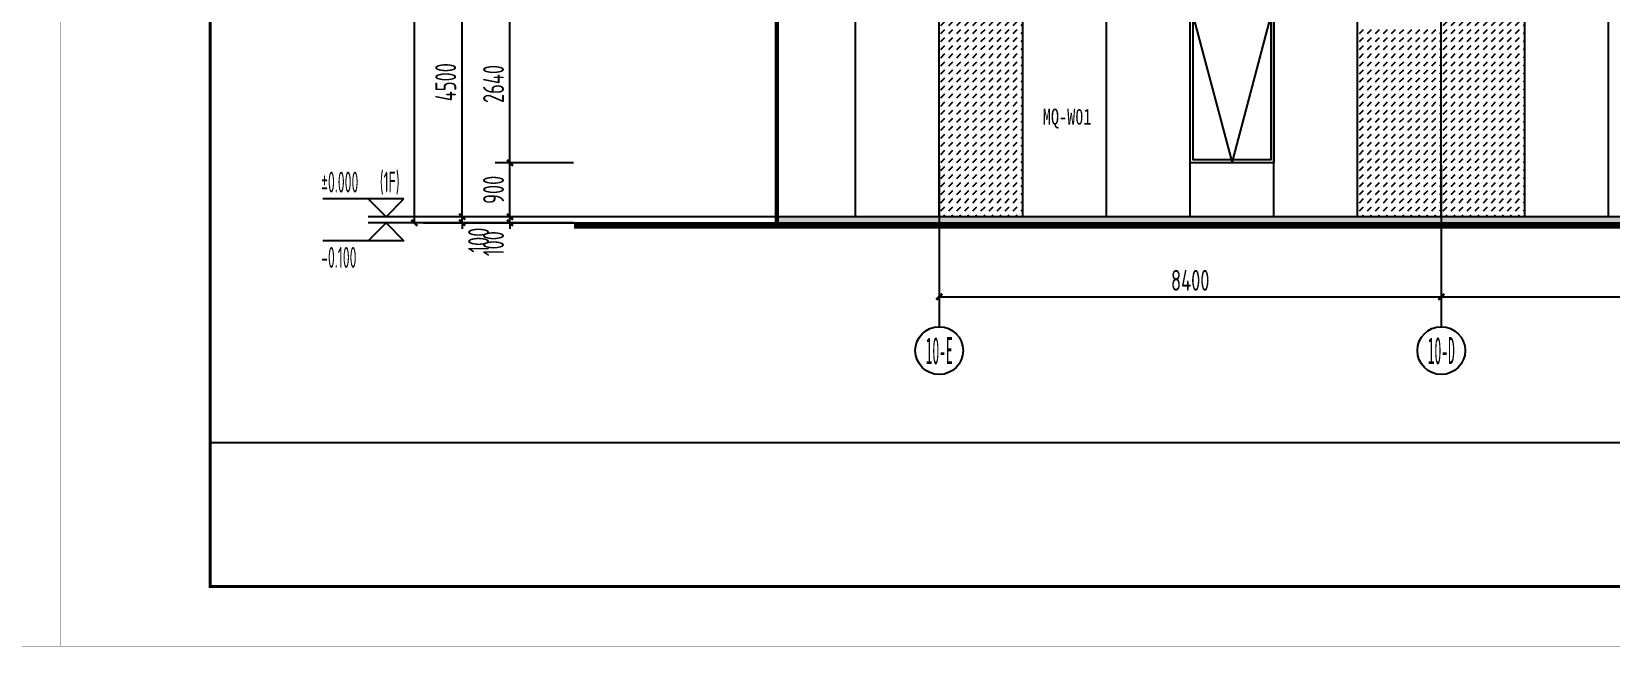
# Model space of a CAD drawing. Extents: x -863035 to 270371, y -8918 to 240488.
# Drawn here: x -315405 to -288990, y 112772 to 123052 of the extents above; entities that cross this region are included whole.
import ezdxf
from ezdxf.enums import TextEntityAlignment as Align

# ---------------------------------------------------------------- set-up
doc = ezdxf.new("R2010")
doc.units = 0
doc.header["$LTSCALE"] = 1000
doc.header["$MEASUREMENT"] = 0
doc.linetypes.add('109-34 轴网$0$L1$0$$AUDIT_BAD_LTYPE1', pattern=[0])
for name, color, linetype in [('01-标注_尺寸', 124, 'Continuous'), ('01-标注_标高', 200, 'Continuous'), ('01-标注_符号', 200, 'Continuous'), ('01-标注_轴线坐标', 132, 'Continuous'), ('02-TEXT_标注', 130, 'Continuous'), ('02-TEXT_轴号', 7, 'Continuous'), ('05-填充_156', 156, 'Continuous'), ('05-填充_18', 18, 'Continuous'), ('A-C_窗', 140, 'Continuous'), ('AXIS_TEXT', 7, 'Continuous'), ('E-立面', 255, 'Continuous'), ('E-立面轮廓', 241, 'Continuous')]:
    doc.layers.add(name, color=color, linetype=linetype)
doc.layers.add('04-不打印_辅助线', color=165, linetype='Continuous', plot=False)
doc.styles.add('_TCH_AXIS', font='STXIHEI.TTF')
doc.styles.add('_TCH_DIM', font='ROS1', dxfattribs={"width": 0.75, "bigfont": 'JD'})
doc.styles.add('_TCH_DIM_T3', font='ROS1', dxfattribs={"width": 0.75, "bigfont": 'JD'})
doc.styles.add('_TCH_LABEL', font='', dxfattribs={"width": 0.75})
doc.styles.add('COMPLEX', font='COMPLEX')
doc.styles.get('_TCH_LABEL').set_extended_font_data('SimSun')
doc.dimstyles.new('_TCH_ARCH&&100', dxfattribs={"dimtxt": 350, "dimasz": 100, "dimexe": 250, "dimexo": 300, "dimgap": 100, "dimtad": 1, "dimdec": 0, "dimzin": 0, "dimdsep": 46, "dimtxsty": '_TCH_DIM_T3', "dimblk": 'ARCHTICK', "dimcen": 0.09, "dimclrt": 7, "dimazin": 2, "dimtfac": 1, "dimtdec": 0, "dimtix": 1, "dimtmove": 2, "dimatfit": 3, "dimfxl": 0, "dimtolj": 1, "dimtzin": 0, "dimarcsym": 0})
pattern_1 = [(45, (-281335.97, 158581.99), (4e-14, 134.70384), [95.25, -95.25])]

# ---------------------------------------------------------------- blocks, each defined once
blk = doc.blocks.new('A$C70DF4B89')
at = {"layer": 'A-C_窗'}
for points in [[(-1400, 2640), (0, 2640), (0, 0), (-1400, 0)], [(-1350, 2590), (-50, 2590), (-50, 50), (-1350, 50)]]:
    blk.add_lwpolyline(points, close=True, dxfattribs=at)
blk.add_lwpolyline([(-1400, 2640), (-700, 0), (0, 2640)], dxfattribs=at)
blk = doc.blocks.new('图框-A1')
at = {"const_width": 0.05}
blk.add_lwpolyline([(0, 0), (841, 0), (841, 594), (0, 594)], close=True, dxfattribs=at)
blk = doc.blocks.new('_ArchTick')
at = {"color": 0, "linetype": 'ByBlock', "const_width": 0.4}
blk.add_lwpolyline([(-0.5, -0.5), (0.5, 0.5)], dxfattribs=at)
blk = doc.blocks.new('*D2406')
at = {"layer": '01-标注_轴线坐标', "color": 0, "lineweight": -2, "transparency": 16777216}
for p, q in [((5278, -19218), (3965, -19218)), ((4215, -23718), (4215, -19218)), ((5278, -23718), (3965, -23718))]:
    blk.add_line(p, q, dxfattribs=at)
at = {"layer": 'Defpoints', "color": 0, "transparency": 16777216}
for p in [(4215, -19218), (5578, -19218), (5578, -23718)]:
    blk.add_point(p, dxfattribs=at)
at = {"layer": '01-标注_轴线坐标', "color": 0, "lineweight": -2, "transparency": 16777216, "xscale": 100, "yscale": 100, "zscale": 100}
for p, rotation in [((4215, -19218), 90), ((4215, -23718), 270)]:
    blk.add_blockref('_ArchTick', p, dxfattribs=dict(at, rotation=rotation))
at = {"layer": '01-标注_轴线坐标', "color": 7, "transparency": 16777216, "insert": (3940, -21468), "char_height": 350, "attachment_point": 5, "rotation": 90, "style": '_TCH_DIM_T3'}
blk.add_mtext('\\A1;4500', dxfattribs=at)
blk = doc.blocks.new('*D2407')
at = {"layer": '01-标注_轴线坐标', "color": 0, "lineweight": -2, "transparency": 16777216}
for p, q in [((5278, -23718), (3965, -23718)), ((4215, -23718), (4215, -23618)), ((4215, -23818), (4215, -23718)), ((5278, -23818), (3965, -23818)), ((4215, -23818), (4215, -23918))]:
    blk.add_line(p, q, dxfattribs=at)
at = {"layer": 'Defpoints', "color": 0, "transparency": 16777216}
for p in [(4215, -23718), (5578, -23718), (5578, -23818)]:
    blk.add_point(p, dxfattribs=at)
at = {"layer": '01-标注_轴线坐标', "color": 0, "lineweight": -2, "transparency": 16777216, "xscale": 100, "yscale": 100, "zscale": 100}
for p, rotation in [((4215, -23718), 270), ((4215, -23818), 90)]:
    blk.add_blockref('_ArchTick', p, dxfattribs=dict(at, rotation=rotation))
at = {"layer": '01-标注_轴线坐标', "color": 7, "transparency": 16777216, "insert": (4490, -24109), "char_height": 350, "attachment_point": 5, "rotation": 90, "style": '_TCH_DIM_T3'}
blk.add_mtext('\\A1;100', dxfattribs=at)
blk = doc.blocks.new('*D2408')
at = {"layer": '01-标注_轴线坐标', "color": 0, "lineweight": -2, "transparency": 16777216}
for p, q in [((5778, -2918), (3165, -2918)), ((3415, -23818), (3415, -2918)), ((5778, -23818), (3165, -23818))]:
    blk.add_line(p, q, dxfattribs=at)
at = {"layer": 'Defpoints', "color": 0, "transparency": 16777216}
for p in [(3415, -2918), (6078, -2918), (6078, -23818)]:
    blk.add_point(p, dxfattribs=at)
at = {"layer": '01-标注_轴线坐标', "color": 0, "lineweight": -2, "transparency": 16777216, "xscale": 100, "yscale": 100, "zscale": 100}
for p, rotation in [((3415, -2918), 90), ((3415, -23818), 270)]:
    blk.add_blockref('_ArchTick', p, dxfattribs=dict(at, rotation=rotation))
at = {"layer": '01-标注_轴线坐标', "color": 7, "transparency": 16777216, "insert": (3140, -13368), "char_height": 350, "attachment_point": 5, "rotation": 90, "style": '_TCH_DIM_T3'}
blk.add_mtext('\\A1;20900', dxfattribs=at)
blk = doc.blocks.new('*D2427')
at = {"layer": '01-标注_尺寸', "color": 0, "lineweight": -2, "transparency": 16777216}
for p, q in [((6078, -20178), (4765, -20178)), ((5015, -22818), (5015, -20178)), ((6078, -22818), (4765, -22818))]:
    blk.add_line(p, q, dxfattribs=at)
at = {"layer": 'Defpoints', "color": 0, "transparency": 16777216}
for p in [(5015, -20178), (6378, -20178), (6378, -22818)]:
    blk.add_point(p, dxfattribs=at)
at = {"layer": '01-标注_尺寸', "color": 0, "lineweight": -2, "transparency": 16777216, "xscale": 100, "yscale": 100, "zscale": 100}
for p, rotation in [((5015, -20178), 90), ((5015, -22818), 270)]:
    blk.add_blockref('_ArchTick', p, dxfattribs=dict(at, rotation=rotation))
at = {"layer": '01-标注_尺寸', "color": 7, "transparency": 16777216, "insert": (4740, -21498), "char_height": 350, "attachment_point": 5, "rotation": 90, "style": '_TCH_DIM_T3'}
blk.add_mtext('\\A1;2640', dxfattribs=at)
blk = doc.blocks.new('*D2428')
at = {"layer": '01-标注_尺寸', "color": 0, "lineweight": -2, "transparency": 16777216}
for p, q in [((6078, -22818), (4765, -22818)), ((5015, -23718), (5015, -22818)), ((6078, -23718), (4765, -23718))]:
    blk.add_line(p, q, dxfattribs=at)
at = {"layer": 'Defpoints', "color": 0, "transparency": 16777216}
for p in [(5015, -22818), (6378, -22818), (6378, -23718)]:
    blk.add_point(p, dxfattribs=at)
at = {"layer": '01-标注_尺寸', "color": 0, "lineweight": -2, "transparency": 16777216, "xscale": 100, "yscale": 100, "zscale": 100}
for p, rotation in [((5015, -22818), 90), ((5015, -23718), 270)]:
    blk.add_blockref('_ArchTick', p, dxfattribs=dict(at, rotation=rotation))
at = {"layer": '01-标注_尺寸', "color": 7, "transparency": 16777216, "insert": (4740, -23268), "char_height": 350, "attachment_point": 5, "rotation": 90, "style": '_TCH_DIM_T3'}
blk.add_mtext('\\A1;900', dxfattribs=at)
blk = doc.blocks.new('*D2429')
at = {"layer": '01-标注_尺寸', "color": 0, "lineweight": -2, "transparency": 16777216}
for p, q in [((6078, -23718), (4765, -23718)), ((5015, -23718), (5015, -23618)), ((5015, -23818), (5015, -23718)), ((6078, -23818), (4765, -23818)), ((5015, -23818), (5015, -23918))]:
    blk.add_line(p, q, dxfattribs=at)
at = {"layer": 'Defpoints', "color": 0, "transparency": 16777216}
for p in [(5015, -23718), (6378, -23718), (6378, -23818)]:
    blk.add_point(p, dxfattribs=at)
at = {"layer": '01-标注_尺寸', "color": 0, "lineweight": -2, "transparency": 16777216, "xscale": 100, "yscale": 100, "zscale": 100}
for p, rotation in [((5015, -23718), 270), ((5015, -23818), 90)]:
    blk.add_blockref('_ArchTick', p, dxfattribs=dict(at, rotation=rotation))
at = {"layer": '01-标注_尺寸', "color": 7, "transparency": 16777216, "insert": (4740, -24168), "char_height": 350, "attachment_point": 5, "rotation": 90, "style": '_TCH_DIM_T3'}
blk.add_mtext('\\A1;100', dxfattribs=at)
blk = doc.blocks.new('图框-A1+1-4')
for points, const_width in [([(0, 0), (1051, 0), (1051, 594), (0, 594)], 0.05), ([(976, 584), (25, 584), (25, 10), (976, 10)], 0.5)]:
    blk.add_lwpolyline(points, close=True, dxfattribs=dict(const_width=const_width))
blk = doc.blocks.new('*D184')
at = {"layer": '01-标注_轴线坐标', "color": 0, "lineweight": -2, "transparency": 16777216}
for p, q in [((-300220, 120818), (-300220, 118368)), ((-291820, 120818), (-291820, 118368)), ((-300220, 118618), (-291820, 118618))]:
    blk.add_line(p, q, dxfattribs=at)
at = {"layer": 'Defpoints', "color": 0, "transparency": 16777216}
for p in [(-300220, 121118), (-291820, 121118), (-291820, 118618)]:
    blk.add_point(p, dxfattribs=at)
at = {"layer": '01-标注_轴线坐标', "color": 0, "lineweight": -2, "transparency": 16777216, "xscale": 100, "yscale": 100, "zscale": 100, "rotation": 180}
blk.add_blockref('_ArchTick', (-300220, 118618), dxfattribs=at)
at = {"layer": '01-标注_轴线坐标', "color": 0, "lineweight": -2, "transparency": 16777216, "xscale": 100, "yscale": 100, "zscale": 100}
blk.add_blockref('_ArchTick', (-291820, 118618), dxfattribs=at)
at = {"layer": '01-标注_轴线坐标', "color": 7, "transparency": 16777216, "insert": (-296020, 118893), "char_height": 350, "attachment_point": 5, "style": '_TCH_DIM_T3'}
blk.add_mtext('\\A1;8400', dxfattribs=at)
blk = doc.blocks.new('*D185')
at = {"layer": '01-标注_轴线坐标', "color": 0, "lineweight": -2, "transparency": 16777216}
for p, q in [((-291820, 120818), (-291820, 118368)), ((-283420, 120818), (-283420, 118368)), ((-291820, 118618), (-283420, 118618))]:
    blk.add_line(p, q, dxfattribs=at)
at = {"layer": 'Defpoints', "color": 0, "transparency": 16777216}
for p in [(-291820, 121118), (-283420, 121118), (-283420, 118618)]:
    blk.add_point(p, dxfattribs=at)
at = {"layer": '01-标注_轴线坐标', "color": 0, "lineweight": -2, "transparency": 16777216, "xscale": 100, "yscale": 100, "zscale": 100, "rotation": 180}
blk.add_blockref('_ArchTick', (-291820, 118618), dxfattribs=at)
at = {"layer": '01-标注_轴线坐标', "color": 0, "lineweight": -2, "transparency": 16777216, "xscale": 100, "yscale": 100, "zscale": 100}
blk.add_blockref('_ArchTick', (-283420, 118618), dxfattribs=at)
at = {"layer": '01-标注_轴线坐标', "color": 7, "transparency": 16777216, "insert": (-287620, 118893), "char_height": 350, "attachment_point": 5, "style": '_TCH_DIM_T3'}
blk.add_mtext('\\A1;8400', dxfattribs=at)
blk = doc.blocks.new('_AXISO')
blk.add_circle((0, 0), 0.5)
at = {"layer": 'AXIS_TEXT', "style": 'COMPLEX', "width": 1.041667}
blk.add_attdef('A', text='', height=0.56, dxfattribs=at).set_placement((-0.25, -0.28), (0.25, -0.28), align=Align.FIT)
blk = doc.blocks.new('htgrsjuhytj')
at = {"layer": '01-标注_标高'}
for p, q in [((3241.9, -23418.3), (1885.3, -23418.3)), ((2941.9, -23718.3), (2641.9, -23418.3)), ((2941.9, -23718.3), (3241.9, -23418.3)), ((4441.9, -23718.3), (2641.9, -23718.3)), ((2941.9, -23818.3), (2641.9, -24118.3)), ((4441.9, -23818.3), (2641.9, -23818.3)), ((2941.9, -23818.3), (3241.9, -24118.3)), ((3241.9, -24118.3), (1885.3, -24118.3))]:
    blk.add_line(p, q, dxfattribs=at)
at = {"layer": '04-不打印_辅助线'}
blk.add_lwpolyline([(51086.2, -23718.3), (3570.3, -23718.3)], dxfattribs=at)
at = {"layer": 'E-立面', "linetype": '109-34 轴网$0$L1$0$$AUDIT_BAD_LTYPE1'}
blk.add_lwpolyline([(3570.3, -23818.3), (51063.2, -23818.3)], dxfattribs=at)
at = {"layer": 'E-立面轮廓', "linetype": '109-34 轴网$0$L1$0$$AUDIT_BAD_LTYPE1', "const_width": 100}
blk.add_lwpolyline([(6087.2, -23868.3), (51063.2, -23868.3)], dxfattribs=at)
at = {"layer": '02-TEXT_标注', "style": '_TCH_DIM', "width": 0.5625}
for s, p in [('%%P0.000', (1855.3, -23313.3)), ('(1F)', (2838.1, -23313.3)), ('-0.100', (1855.3, -24573.3))]:
    blk.add_text(s, height=350, dxfattribs=at).set_placement(p)
at = {"layer": '01-标注_尺寸'}
for p1, p2, picture, middle in [((6377.9, -22818.3), (6377.9, -20178.3), '*D2427', (4740, -21498.3)), ((6377.9, -23718.3), (6377.9, -22818.3), '*D2428', (4740, -23268.3))]:
    dim = blk.add_aligned_dim(p1=p1, p2=p2, distance=1363, dimstyle='_TCH_ARCH&&100', dxfattribs=at)
    dim.commit()
    dim.dimension.update_dxf_attribs({"geometry": picture, "text_midpoint": middle})
dim = blk.add_linear_dim(base=(5015, -23718.3), p1=(6377.9, -23818.3), p2=(6377.9, -23718.3), angle=90, dimstyle='_TCH_ARCH&&100', dxfattribs=at)
dim.commit()
dim.dimension.update_dxf_attribs({"geometry": '*D2429', "text_midpoint": (4740, -24168.3), "dimtype": 161})
at = {"layer": '01-标注_轴线坐标'}
for p1, p2, distance, picture, middle in [((6077.9, -23818.3), (6077.9, -2918.3), 2663, '*D2408', (3140, -13368.3)), ((5577.9, -23718.3), (5577.9, -19218.3), 1363, '*D2406', (3940, -21468.3))]:
    dim = blk.add_aligned_dim(p1=p1, p2=p2, distance=distance, dimstyle='_TCH_ARCH&&100', dxfattribs=at)
    dim.commit()
    dim.dimension.update_dxf_attribs({"geometry": picture, "text_midpoint": middle})
dim = blk.add_linear_dim(base=(4215, -23718.3), p1=(5577.9, -23818.3), p2=(5577.9, -23718.3), angle=90, dimstyle='_TCH_ARCH&&100', dxfattribs=at)
dim.commit()
dim.dimension.update_dxf_attribs({"geometry": '*D2407', "text_midpoint": (4490, -24108.7), "dimtype": 161})

msp = doc.modelspace()

# ---------------------------------------------------------------- hatches: boundary and pattern name
at = {"layer": '05-填充_156'}
h = msp.add_hatch(dxfattribs=at)
h.set_pattern_fill('DASH', color=256, scale=100, angle=135)
h.set_pattern_definition(pattern_1)
h.paths.add_polyline_path([(-300220.2, 119956.2), (-298820.2, 119956.2), (-298820.2, 123496.2), (-300220.2, 123496.2)])
h = msp.add_hatch(dxfattribs=at)
h.set_pattern_fill('DASH', color=256, scale=100, angle=135)
h.set_pattern_definition([(45, (-279935.97, 158581.99), (4e-14, 134.70384), [95.25, -95.25])])
h.paths.add_polyline_path([(-290420.2, 123496.2), (-291820.2, 123496.2), (-291820.2, 119956.2), (-290420.2, 119956.2)])
h = msp.add_hatch(dxfattribs=at)
h.set_pattern_fill('DASH', color=256, scale=100, angle=135)
h.set_pattern_definition(pattern_1)
h.paths.add_polyline_path([(-291820.2, 123096.2), (-293220.2, 123096.2), (-293220.2, 119956.2), (-291820.2, 119956.2)])
at = {"layer": '05-填充_18'}
h = msp.add_hatch(color=256, dxfattribs=at)
h.dxf.hatch_style = 1
h.paths.add_polyline_path([(-302920.2, 119856.2), (-263920.2, 119856.2), (-263920.2, 119956.2), (-302920.2, 119956.2)])

# ---------------------------------------------------------------- linework, layer by layer
at = {"layer": '04-不打印_辅助线'}
msp.add_lwpolyline([(-312416, 143674.5), (-255645.6, 143674.5), (-255645.6, 116174.5), (-312416, 116174.5)], close=True, dxfattribs=at)
at = {"layer": 'A-C_窗'}
for points in [[(-301620.2, 119956.2), (-301620.2, 123496.2)], [(-300220.2, 119956.2), (-300220.2, 123496.2)], [(-298820.2, 119956.2), (-298820.2, 123496.2)], [(-297420.2, 119956.2), (-297420.2, 123496.2)], [(-296020.2, 119956.2), (-296020.2, 123496.2)], [(-294620.2, 119956.2), (-294620.2, 123496.2)], [(-293220.2, 119956.2), (-293220.2, 123496.2)], [(-291820.2, 119956.2), (-291820.2, 123496.2)], [(-290420.2, 119956.2), (-290420.2, 123496.2)], [(-289020.2, 119956.2), (-289020.2, 123496.2)]]:
    msp.add_lwpolyline(points, dxfattribs=at)
at = {"layer": 'E-立面', "linetype": '109-34 轴网$0$L1$0$$AUDIT_BAD_LTYPE1'}
msp.add_line((-302920.2, 123496.2), (-302920.2, 119856.2), dxfattribs=at)
at = {"layer": 'E-立面轮廓', "const_width": 50}
msp.add_lwpolyline([(-302945.2, 123496.2), (-302945.2, 119806.2)], dxfattribs=at)

# ---------------------------------------------------------------- block references
at = {"xscale": 100, "yscale": 100, "zscale": 100}
msp.add_blockref('图框-A1', (-399016, 112774.5), dxfattribs=at)
at = {"layer": '01-标注_轴线坐标'}
ref = msp.add_blockref('_AXISO', (-300220.2, 117718.3), dxfattribs=dict(at, xscale=800, yscale=800, zscale=800))
ref.add_attrib('A', '10-E', dxfattribs={"layer": '02-TEXT_轴号', "height": 452.55, "style": '_TCH_AXIS', "width": 0.378036}).set_placement((-300446.5, 117492), (-299994, 117492), align=Align.FIT)
ref = msp.add_blockref('_AXISO', (-291820.2, 117718.3), dxfattribs=dict(at, xscale=800, yscale=800, zscale=800))
ref.add_attrib('A', '10-D', dxfattribs={"layer": '02-TEXT_轴号', "height": 452.55, "style": '_TCH_AXIS', "width": 0.342033}).set_placement((-292046.5, 117492), (-291594, 117492), align=Align.FIT)
at = {"layer": 'A-C_窗'}
msp.add_blockref('A$C70DF4B89', (-294620.2, 120856.2), dxfattribs=at)

# ---------------------------------------------------------------- next in the draw order: block references
msp.add_blockref('htgrsjuhytj', (-312416, 143674.5))

# ---------------------------------------------------------------- next in the draw order: linework, layer by layer
at = {"layer": '01-标注_轴线坐标'}
for p, q in [((-300220.2, 120818.3), (-300220.2, 118118.3)), ((-291820.2, 120818.3), (-291820.2, 118118.3))]:
    msp.add_line(p, q, dxfattribs=at)

# ---------------------------------------------------------------- next in the draw order: block references
at = {"xscale": 100, "yscale": 100, "zscale": 100}
msp.add_blockref('图框-A1+1-4', (-314916, 112774.5), dxfattribs=at)

# ---------------------------------------------------------------- next in the draw order: texts
at = {"layer": '01-标注_符号', "color": 7, "style": '_TCH_LABEL', "width": 0.75}
msp.add_text('MQ-W01', height=265.82, dxfattribs=at).set_placement((-298486, 121497.6))

# ---------------------------------------------------------------- next in the draw order: dimensions: what is measured, and where the dimension line sits
at = {"layer": '01-标注_轴线坐标'}
for p1, p2, picture, middle in [((-300220.2, 121118.3), (-291820.2, 121118.3), '*D184', (-296020.2, 118893.3)), ((-291820.2, 121118.3), (-283420.2, 121118.3), '*D185', (-287620.2, 118893.3))]:
    dim = msp.add_aligned_dim(p1=p1, p2=p2, distance=-2500, dimstyle='_TCH_ARCH&&100', dxfattribs=at)
    dim.commit()
    dim.dimension.update_dxf_attribs({"geometry": picture, "text_midpoint": middle})

doc.saveas('drawing.dxf')
